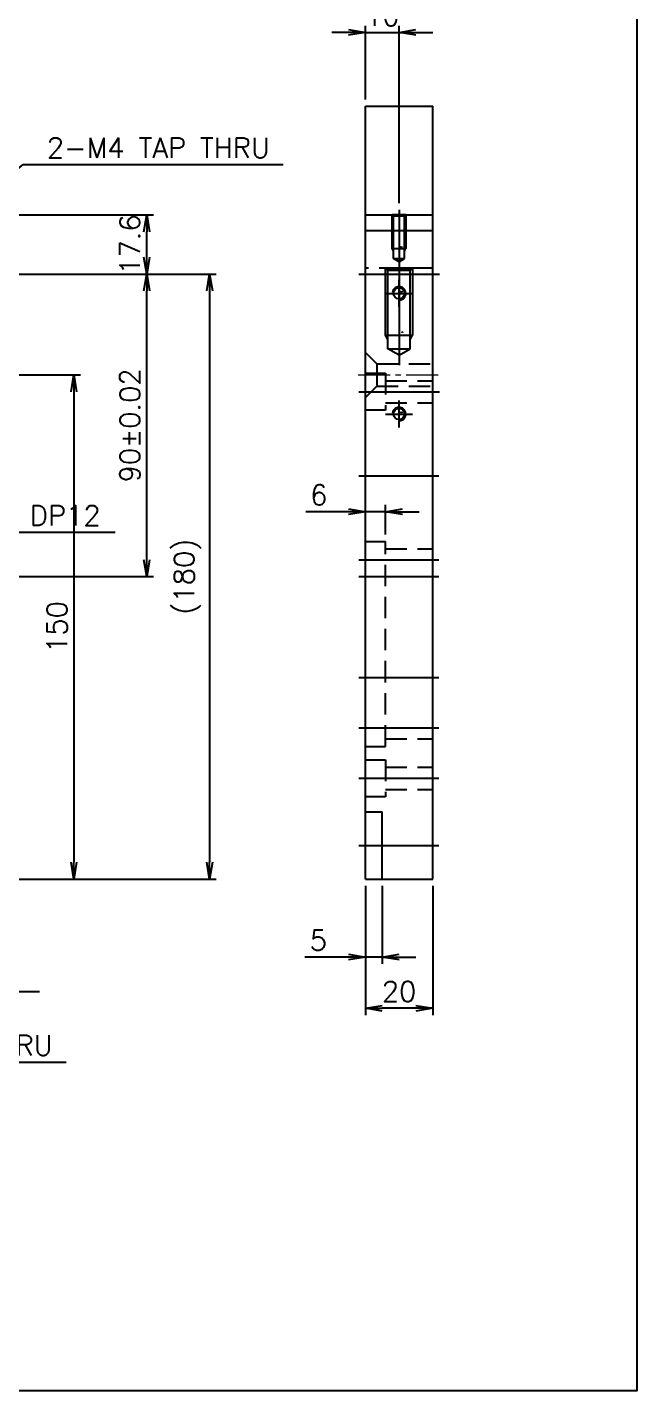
# Model space of a CAD drawing. Header units: millimetres. Extents: x -69 to 11173, y 1341 to 6119.
# Drawn here: x 7459.1 to 7640.4, y 3977.4 to 4383.1 of the extents above; entities that cross this region are included whole.
import ezdxf

# ---------------------------------------------------------------- set-up
doc = ezdxf.new("R2010")
doc.units = ezdxf.units.MM
for name, pattern in [('CENTER', [50.8, 31.75, -6.35, 6.35, -6.35]), ('CENTER2', [28.575, 19.05, -3.175, 3.175, -3.175]), ('HIDDEN', [9.525, 6.35, -3.175])]:
    doc.linetypes.add(name, pattern=pattern)
for name, color, linetype in [('0 [SD 2]', 2, 'HIDDEN'), ('1', 220, 'CENTER'), ('3', 223, 'HIDDEN'), ('CL', 1, 'CENTER')]:
    doc.layers.add(name, color=color, linetype=linetype)
doc.layers.add('07. Center', color=1, linetype='CENTER2', lineweight=13)
doc.layers.add('AM_5', color=3, linetype='Continuous', lineweight=25)
doc.styles.get("Standard").update_dxf_attribs({"font": 'romans.shx', "bigfont": 'whgtxt.shx'})
doc.dimstyles.new('ISO-25 x2', dxfattribs={"dimscale": 2, "dimtxt": 3, "dimasz": 2.5, "dimexe": 1, "dimexo": 1, "dimgap": 1, "dimtad": 1, "dimdsep": 46, "dimtxsty": 'Standard', "dimblk": 'OPEN', "dimcen": 2.5, "dimclrd": 4, "dimclre": 4, "dimclrt": 2, "dimadec": 1, "dimazin": 2, "dimtfac": 1, "dimtmove": 0, "dimatfit": 0, "dimldrblk": 'OPEN', "dimfxl": 1, "dimarcsym": 0})

# ---------------------------------------------------------------- blocks, each defined once
blk = doc.blocks.new('_OPEN')
at = {"color": 0, "linetype": 'ByBlock'}
for p, q in [((-1, 0.167), (0, 0)), ((0, 0), (-1, -0.167)), ((0, 0), (-1, 0))]:
    blk.add_line(p, q, dxfattribs=at)
blk = doc.blocks.new('*D315')
at = {"color": 4, "lineweight": -2, "transparency": 16777216}
for p, q in [((7559.67, 4127.64), (7559.67, 4089.21)), ((7579.67, 4127.64), (7579.67, 4089.21)), ((7574.67, 4091.21), (7564.67, 4091.21))]:
    blk.add_line(p, q, dxfattribs=at)
at = {"layer": 'Defpoints', "color": 0, "transparency": 16777216}
for p in [(7559.67, 4129.64), (7579.67, 4129.64), (7559.67, 4091.21)]:
    blk.add_point(p, dxfattribs=at)
at = {"color": 4, "lineweight": -2, "transparency": 16777216, "xscale": 5, "yscale": 5, "zscale": 5, "rotation": 180}
blk.add_blockref('_OPEN', (7559.67, 4091.21), dxfattribs=at)
at = {"color": 4, "lineweight": -2, "transparency": 16777216, "xscale": 5, "yscale": 5, "zscale": 5}
blk.add_blockref('_OPEN', (7579.67, 4091.21), dxfattribs=at)
at = {"color": 2, "transparency": 16777216, "insert": (7569.67, 4096.21), "char_height": 6, "attachment_point": 5}
blk.add_mtext('20', dxfattribs=at)
blk = doc.blocks.new('*D333')
at = {"color": 4, "lineweight": -2, "transparency": 16777216}
for p, q in [((7421.89, 4309.64), (7496.62, 4309.64)), ((7494.62, 4224.64), (7494.62, 4304.64)), ((7332.39, 4219.64), (7496.62, 4219.64))]:
    blk.add_line(p, q, dxfattribs=at)
at = {"layer": 'Defpoints', "color": 0, "transparency": 16777216}
for p in [(7419.89, 4309.64), (7494.62, 4309.64), (7330.39, 4219.64)]:
    blk.add_point(p, dxfattribs=at)
at = {"color": 4, "lineweight": -2, "transparency": 16777216, "xscale": 5, "yscale": 5, "zscale": 5}
for p, rotation in [((7494.62, 4309.64), 90), ((7494.62, 4219.64), 270)]:
    blk.add_blockref('_OPEN', p, dxfattribs=dict(at, rotation=rotation))
at = {"color": 2, "transparency": 16777216, "insert": (7489.62, 4264.64), "char_height": 6, "attachment_point": 5, "rotation": 90}
blk.add_mtext('90%%P0.02', dxfattribs=at)
blk = doc.blocks.new('*D338')
at = {"color": 4, "lineweight": -2, "transparency": 16777216}
for p, q in [((7376.56, 4279.63), (7474.95, 4279.63)), ((7472.95, 4274.63), (7472.95, 4134.64)), ((7366.89, 4129.64), (7474.95, 4129.64))]:
    blk.add_line(p, q, dxfattribs=at)
at = {"layer": 'Defpoints', "color": 0, "transparency": 16777216}
for p in [(7374.56, 4279.63), (7364.89, 4129.64), (7472.95, 4129.64)]:
    blk.add_point(p, dxfattribs=at)
at = {"color": 4, "lineweight": -2, "transparency": 16777216, "xscale": 5, "yscale": 5, "zscale": 5}
for p, rotation in [((7472.95, 4279.63), 90), ((7472.95, 4129.64), 270)]:
    blk.add_blockref('_OPEN', p, dxfattribs=dict(at, rotation=rotation))
at = {"color": 2, "transparency": 16777216, "insert": (7467.95, 4204.64), "char_height": 6, "attachment_point": 5, "rotation": 90}
blk.add_mtext('150', dxfattribs=at)
blk = doc.blocks.new('*D349')
at = {"color": 4, "lineweight": -2, "transparency": 16777216}
for p, q in [((7559.67, 4127.64), (7559.67, 4104.44)), ((7564.67, 4127.64), (7564.67, 4104.44)), ((7554.67, 4106.44), (7541.67, 4106.44)), ((7564.67, 4106.44), (7559.67, 4106.44)), ((7569.67, 4106.44), (7574.67, 4106.44))]:
    blk.add_line(p, q, dxfattribs=at)
at = {"layer": 'Defpoints', "color": 0, "transparency": 16777216}
for p in [(7559.67, 4129.64), (7564.67, 4129.64), (7559.67, 4106.44)]:
    blk.add_point(p, dxfattribs=at)
at = {"color": 4, "lineweight": -2, "transparency": 16777216, "xscale": 5, "yscale": 5, "zscale": 5}
blk.add_blockref('_OPEN', (7559.67, 4106.44), dxfattribs=at)
at = {"color": 4, "lineweight": -2, "transparency": 16777216, "xscale": 5, "yscale": 5, "zscale": 5, "rotation": 180}
blk.add_blockref('_OPEN', (7564.67, 4106.44), dxfattribs=at)
at = {"color": 2, "transparency": 16777216, "insert": (7545.67, 4111.44), "char_height": 6, "attachment_point": 5}
blk.add_mtext('5', dxfattribs=at)
blk = doc.blocks.new('*D350')
at = {"color": 4, "lineweight": -2, "transparency": 16777216}
for p, q in [((7554.67, 4381.54), (7549.67, 4381.54)), ((7559.67, 4361.64), (7559.67, 4383.54)), ((7559.67, 4381.54), (7569.67, 4381.54)), ((7569.67, 4330.74), (7569.67, 4383.54)), ((7574.67, 4381.54), (7579.67, 4381.54))]:
    blk.add_line(p, q, dxfattribs=at)
at = {"layer": 'Defpoints', "color": 0, "transparency": 16777216}
for p in [(7569.67, 4381.54), (7559.67, 4359.64), (7569.67, 4328.74)]:
    blk.add_point(p, dxfattribs=at)
at = {"color": 4, "lineweight": -2, "transparency": 16777216, "xscale": 5, "yscale": 5, "zscale": 5}
blk.add_blockref('_OPEN', (7559.67, 4381.54), dxfattribs=at)
at = {"color": 4, "lineweight": -2, "transparency": 16777216, "xscale": 5, "yscale": 5, "zscale": 5, "rotation": 180}
blk.add_blockref('_OPEN', (7569.67, 4381.54), dxfattribs=at)
at = {"color": 2, "transparency": 16777216, "insert": (7564.67, 4386.54), "char_height": 6, "attachment_point": 5}
blk.add_mtext('10', dxfattribs=at)
blk = doc.blocks.new('*D400')
at = {"color": 4, "lineweight": -2, "transparency": 16777216}
for p, q in [((7351.89, 4327.24), (7496.62, 4327.24)), ((7494.62, 4314.64), (7494.62, 4322.24)), ((7421.89, 4309.64), (7496.62, 4309.64))]:
    blk.add_line(p, q, dxfattribs=at)
at = {"layer": 'Defpoints', "color": 0, "transparency": 16777216}
for p in [(7349.89, 4327.24), (7494.62, 4327.24), (7419.89, 4309.64)]:
    blk.add_point(p, dxfattribs=at)
at = {"color": 4, "lineweight": -2, "transparency": 16777216, "xscale": 5, "yscale": 5, "zscale": 5}
for p, rotation in [((7494.62, 4327.24), 90), ((7494.62, 4309.64), 270)]:
    blk.add_blockref('_OPEN', p, dxfattribs=dict(at, rotation=rotation))
at = {"color": 2, "transparency": 16777216, "insert": (7489.62, 4318.44), "char_height": 6, "attachment_point": 5, "rotation": 90}
blk.add_mtext('17.6', dxfattribs=at)
blk = doc.blocks.new('*D405')
at = {"color": 4, "lineweight": -2, "transparency": 16777216}
for p, q in [((7421.89, 4309.64), (7515.32, 4309.64)), ((7513.32, 4304.64), (7513.32, 4134.64)), ((7366.89, 4129.64), (7515.32, 4129.64))]:
    blk.add_line(p, q, dxfattribs=at)
at = {"layer": 'Defpoints', "color": 0, "transparency": 16777216}
for p in [(7419.89, 4309.64), (7364.89, 4129.64), (7513.32, 4129.64)]:
    blk.add_point(p, dxfattribs=at)
at = {"color": 4, "lineweight": -2, "transparency": 16777216, "xscale": 5, "yscale": 5, "zscale": 5}
for p, rotation in [((7513.32, 4309.64), 90), ((7513.32, 4129.64), 270)]:
    blk.add_blockref('_OPEN', p, dxfattribs=dict(at, rotation=rotation))
at = {"color": 2, "transparency": 16777216, "insert": (7506.75, 4219.64), "char_height": 6, "attachment_point": 5, "rotation": 90}
blk.add_mtext('(180)', dxfattribs=at)
blk = doc.blocks.new('*D438')
at = {"color": 4, "lineweight": -2, "transparency": 16777216}
for p, q in [((7559.67, 4232.14), (7559.67, 4240.95)), ((7565.67, 4232.14), (7565.67, 4240.95)), ((7554.67, 4238.95), (7541.95, 4238.95)), ((7565.67, 4238.95), (7559.67, 4238.95)), ((7570.67, 4238.95), (7575.67, 4238.95))]:
    blk.add_line(p, q, dxfattribs=at)
at = {"layer": 'Defpoints', "color": 0, "transparency": 16777216}
for p in [(7559.67, 4238.95), (7559.67, 4230.14), (7565.67, 4230.14)]:
    blk.add_point(p, dxfattribs=at)
at = {"color": 4, "lineweight": -2, "transparency": 16777216, "xscale": 5, "yscale": 5, "zscale": 5}
blk.add_blockref('_OPEN', (7559.67, 4238.95), dxfattribs=at)
at = {"color": 4, "lineweight": -2, "transparency": 16777216, "xscale": 5, "yscale": 5, "zscale": 5, "rotation": 180}
blk.add_blockref('_OPEN', (7565.67, 4238.95), dxfattribs=at)
at = {"color": 2, "transparency": 16777216, "insert": (7545.81, 4243.95), "char_height": 6, "attachment_point": 5}
blk.add_mtext('6', dxfattribs=at)

msp = doc.modelspace()

# ---------------------------------------------------------------- linework, layer by layer
for p, q in [((7559.66669, 4129.63763), (7559.66669, 4359.63763)), ((7559.66669, 4359.63763), (7579.66669, 4359.63763)), ((7579.66669, 4129.63763), (7579.66669, 4359.63763)), ((7568.04169, 4326.87679), (7567.66669, 4327.23763)), ((7571.66669, 4327.23763), (7567.66669, 4327.23763)), ((7567.66669, 4327.23763), (7571.66669, 4327.23763)), ((7571.29169, 4326.87679), (7568.04169, 4326.87679)), ((7568.04169, 4314.23763), (7568.04169, 4326.87679)), ((7571.66669, 4327.23763), (7571.29169, 4326.87679)), ((7571.29169, 4314.23763), (7571.29169, 4326.87679)), ((7567.66669, 4317.23763), (7571.66669, 4317.23763)), ((7569.66669, 4313.3043), (7568.04169, 4314.23763)), ((7568.04169, 4314.23763), (7571.29169, 4314.23763)), ((7569.66669, 4313.3043), (7571.29169, 4314.23763)), ((7573.66669, 4311.43763), (7565.66669, 4311.43763)), ((7565.66669, 4311.43763), (7573.66669, 4311.43763)), ((7566.34327, 4310.71594), (7565.66669, 4311.43763)), ((7572.99011, 4310.71594), (7566.34327, 4310.71594)), ((7566.34327, 4287.43763), (7566.34327, 4310.71594)), ((7573.66669, 4311.43763), (7572.99011, 4310.71594)), ((7572.99011, 4287.43763), (7572.99011, 4310.71594)), ((7565.66669, 4291.43763), (7573.66669, 4291.43763)), ((7566.34327, 4287.43763), (7572.99011, 4287.43763)), ((7569.66669, 4285.57096), (7566.34327, 4287.43763)), ((7569.66669, 4285.57096), (7572.99011, 4287.43763)), ((7559.66669, 4149.63763), (7564.66669, 4149.63763)), ((7564.66669, 4129.63763), (7564.66669, 4149.63763)), ((7559.66669, 4129.63763), (7579.66669, 4129.63763))]:
    msp.add_line(p, q)
at = {"color": 5}
msp.add_lwpolyline([(7057.0054, 4558.09455), (7640.35303, 4558.09455), (7640.35303, 3977.43166), (7057.0054, 3977.43166)], close=True, dxfattribs=at)
for centre in [(7569.66669, 4303.90413), (7569.66669, 4268.0046)]:
    msp.add_circle(centre, 1.63916)
at = {"layer": '0 [SD 2]'}
for p, q in [((7579.66669, 4311.43763), (7559.66669, 4311.43763)), ((7563.06669, 4282.93328), (7559.66669, 4286.33328)), ((7559.66669, 4280.13763), (7565.66669, 4280.13763)), ((7563.06669, 4282.93328), (7563.06669, 4276.33328)), ((7563.06669, 4282.93328), (7579.66669, 4282.93328)), ((7565.66669, 4280.13763), (7565.66669, 4269.13763)), ((7563.06669, 4276.33328), (7559.66669, 4272.93328)), ((7563.06669, 4276.33328), (7579.66669, 4276.33328)), ((7565.66669, 4277.93763), (7579.66669, 4277.93763)), ((7565.66669, 4269.13763), (7559.66669, 4269.13763)), ((7565.66669, 4271.33763), (7579.66669, 4271.33763)), ((7559.66669, 4230.13763), (7565.66669, 4230.13763)), ((7565.66669, 4169.13763), (7565.66669, 4230.13763)), ((7565.66669, 4227.93763), (7579.66669, 4227.93763)), ((7565.66669, 4171.33763), (7579.66669, 4171.33763)), ((7559.66669, 4169.13763), (7565.66669, 4169.13763)), ((7559.66669, 4165.13763), (7565.66669, 4165.13763)), ((7565.66669, 4165.13763), (7565.66669, 4154.13763)), ((7565.66669, 4162.93763), (7579.66669, 4162.93763)), ((7565.66669, 4154.13763), (7559.66669, 4154.13763)), ((7565.66669, 4156.33763), (7579.66669, 4156.33763))]:
    msp.add_line(p, q, dxfattribs=at)
at = {"layer": '07. Center', "ltscale": 0.5}
msp.add_line((7557.46669, 4279.63328), (7581.59399, 4279.63328), dxfattribs=at)
at = {"layer": '1', "ltscale": 3}
for p, q in [((7569.66669, 4328.73763), (7569.66669, 4311.8043)), ((7569.66669, 4299.90413), (7569.66669, 4307.90413)), ((7565.66669, 4303.90413), (7573.66669, 4303.90413)), ((7569.66669, 4264.0046), (7569.66669, 4272.0046)), ((7565.66669, 4268.0046), (7573.66669, 4268.0046))]:
    msp.add_line(p, q, dxfattribs=at)
at = {"layer": '1', "linetype": 'ByBlock'}
for p, q in [((7567.66669, 4317.23763), (7567.66669, 4327.23763)), ((7571.66669, 4327.23763), (7571.66669, 4317.23763)), ((7568.02753, 4316.61261), (7567.66669, 4317.23763)), ((7571.30584, 4316.61261), (7571.66669, 4317.23763)), ((7565.66669, 4291.43763), (7565.66669, 4311.43763)), ((7573.66669, 4311.43763), (7573.66669, 4291.43763)), ((7566.34327, 4290.1876), (7565.66669, 4291.43763)), ((7572.99011, 4290.1876), (7573.66669, 4291.43763))]:
    msp.add_line(p, q, dxfattribs=at)
at = {"layer": '1', "ltscale": 4}
msp.add_line((7569.66669, 4314.43763), (7569.66669, 4282.57096), dxfattribs=at)
at = {"layer": '1', "linetype": 'ByBlock'}
for centre in [(7569.66669, 4303.90413), (7569.66669, 4268.0046)]:
    msp.add_arc(centre, 2, 261.3730734, 171.3730734, dxfattribs=at)
at = {"layer": 'AM_5', "color": 0}
for p, q in [((7559.66669, 4327.23763), (7579.66669, 4327.23763)), ((7559.66669, 4322.63763), (7579.66669, 4322.63763)), ((7559.66669, 4249.63763), (7579.66669, 4249.63763))]:
    msp.add_line(p, q, dxfattribs=at)
at = {"layer": 'CL'}
for p, q in [((7557.66669, 4309.63763), (7581.66669, 4309.63763)), ((7557.66669, 4274.63763), (7581.66669, 4274.63763)), ((7557.66669, 4249.63763), (7581.54136, 4249.63763)), ((7557.66669, 4224.66758), (7581.54136, 4224.66758)), ((7557.66669, 4219.63763), (7581.54136, 4219.63763)), ((7557.66669, 4189.63763), (7581.54136, 4189.63763)), ((7557.66669, 4174.66758), (7581.54136, 4174.66758)), ((7557.66669, 4159.63763), (7581.54136, 4159.63763)), ((7557.66669, 4139.63763), (7581.54136, 4139.63763))]:
    msp.add_line(p, q, dxfattribs=at)

# ---------------------------------------------------------------- texts
at = {"color": 2, "char_height": 6, "attachment_point": 7}
for s, insert in [('2-M4 TAP THRU', (7464.92187, 4344.21747)), ('2-M4 TAP DP12', (7414.32682, 4234.82422)), ('2-M5 TAP THRU', (7400.31143, 4077.21463))]:
    msp.add_mtext(s, dxfattribs=dict(at, insert=insert))
at = {"layer": '3'}
for s, height, p in [('M4', 0.333333, (7570.01546, 4317.51168)), ('M4', 0.333333, (7570.02961, 4304.24791)), ('M8', 0.25, (7570.39252, 4292.2252)), ('M4', 0.333333, (7570.02961, 4268.34839))]:
    msp.add_text(s, height=height, dxfattribs=at).set_placement(p)

# ---------------------------------------------------------------- dimensions: what is measured, and where the dimension line sits
dim = msp.add_linear_dim(base=(7569.66669, 4381.53959), p1=(7559.66669, 4359.63763), p2=(7569.66669, 4328.73763), dimstyle='ISO-25 x2')
dim.commit()
dim.dimension.update_dxf_attribs({"geometry": '*D350', "text_midpoint": (7564.66669, 4381.53959), "dimtype": 160})
for base, p1, p2, picture, middle in [((7494.61622, 4327.23763), (7419.89186, 4309.63763), (7349.89186, 4327.23763), '*D400', (7494.61622, 4318.43763)), ((7472.9497, 4129.63763), (7374.55928, 4279.63328), (7364.89186, 4129.63763), '*D338', (7472.9497, 4204.63546))]:
    dim = msp.add_linear_dim(base=base, p1=p1, p2=p2, angle=90, dimstyle='ISO-25 x2')
    dim.commit()
    dim.dimension.update_dxf_attribs({"geometry": picture, "text_midpoint": middle, "dimtype": 160})
dim = msp.add_linear_dim(base=(7494.61622, 4309.63763), p1=(7330.39186, 4219.63763), p2=(7419.89186, 4309.63763), angle=90, text='<>%%P0.02', dimstyle='ISO-25 x2')
dim.commit()
dim.dimension.update_dxf_attribs({"geometry": '*D333', "text_midpoint": (7494.61622, 4264.63763), "dimtype": 160})
dim = msp.add_linear_dim(base=(7513.32027, 4129.63763), p1=(7419.89186, 4309.63763), p2=(7364.89186, 4129.63763), angle=90, text='(<>)', dimstyle='ISO-25 x2')
dim.commit()
dim.dimension.update_dxf_attribs({"geometry": '*D405', "text_midpoint": (7506.74884, 4219.63763)})
for base, p1, p2, picture, middle in [((7559.66669, 4238.94679), (7565.66669, 4230.13763), (7559.66669, 4230.13763), '*D438', (7545.80955, 4243.94679)), ((7559.66669, 4106.43912), (7564.66669, 4129.63763), (7559.66669, 4129.63763), '*D349', (7545.66669, 4111.43912)), ((7559.66669, 4091.21007), (7579.66669, 4129.63763), (7559.66669, 4129.63763), '*D315', (7569.66669, 4096.21007))]:
    dim = msp.add_linear_dim(base=base, p1=p1, p2=p2, dimstyle='ISO-25 x2')
    dim.commit()
    dim.dimension.update_dxf_attribs({"geometry": picture, "text_midpoint": middle})

# ---------------------------------------------------------------- leaders
at = {"annotation_type": 0, "has_hookline": 1, "hookline_direction": 0}
for points, text_width in [([(7414.93411, 4306.93116), (7457.92187, 4342.21747), (7462.92187, 4342.21747)], 70.32143), ([(7392.89318, 4268.73666), (7407.32682, 4232.82422), (7412.32682, 4232.82422)], 70.89286), ([(7329.76923, 4188.04991), (7385.46201, 4096.22006), (7390.46201, 4096.22006)], 70.32143), ([(7356.21633, 4137.5173), (7393.31143, 4075.21463), (7398.31143, 4075.21463)], 70.32143)]:
    msp.add_leader(points, dimstyle='ISO-25 x2', dxfattribs=dict(at, text_width=text_width))

doc.saveas('drawing.dxf')
